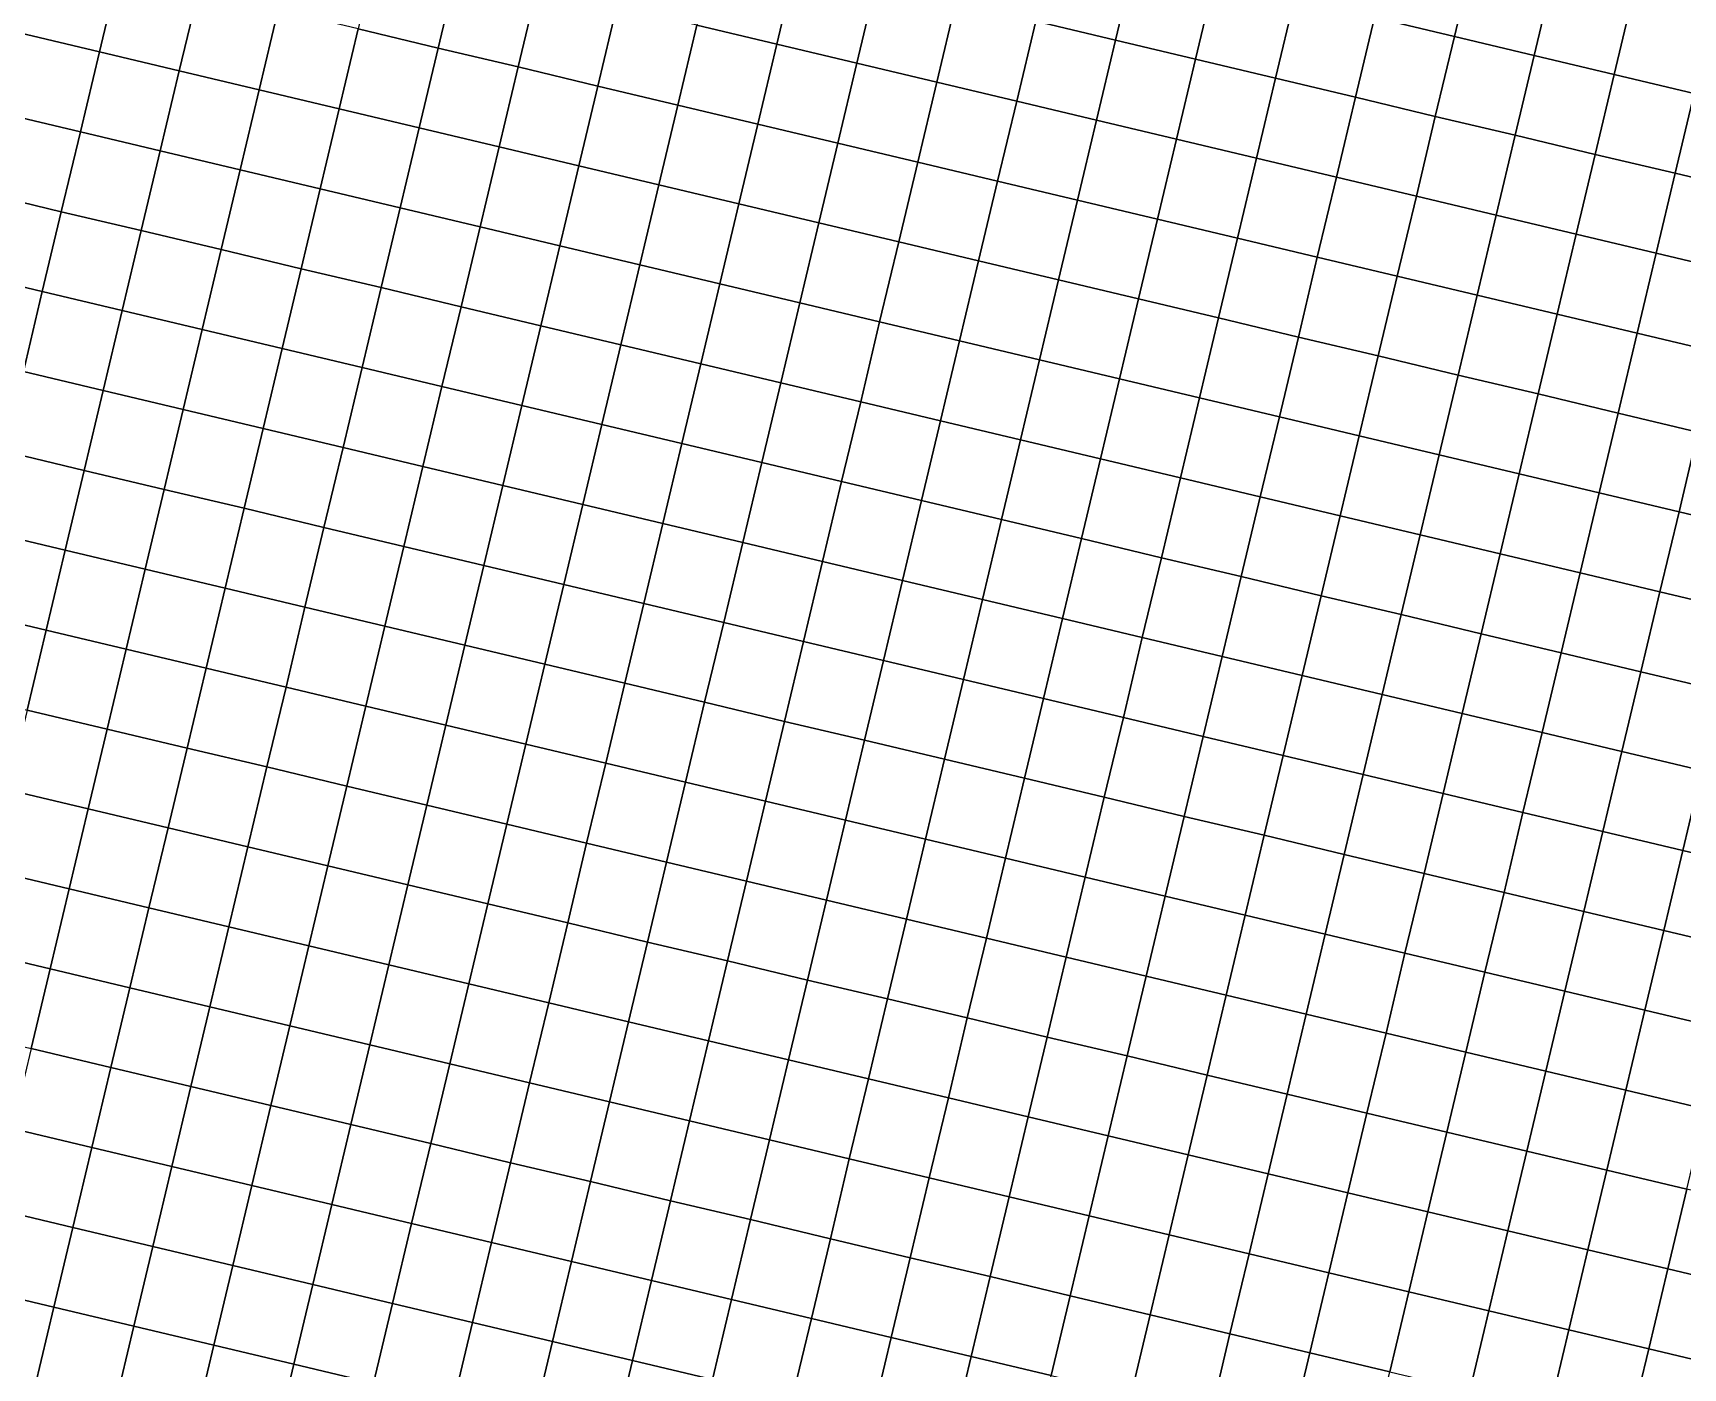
# Model space of a CAD drawing. Header units: metres. Extents: x 0.3 to 9.7, y -5.33 to 3.34.
# Drawn here: x 2.96 to 4.969, y -3.057 to -1.431 of the extents above; entities that cross this region are included whole.
import ezdxf

# ---------------------------------------------------------------- set-up
doc = ezdxf.new("R2010")
doc.units = ezdxf.units.M

msp = doc.modelspace()

# ---------------------------------------------------------------- linework, layer by layer
at = {"layer": 'C2'}
for points in [[(3.7917, -1.3242, -3.0378), (3.7685, -1.4214, -3.051), (3.8658, -1.4446, -3.041), (3.8889, -1.3473, -3.0264)], [(4.2039, -1.3195, -2.979), (4.1808, -1.4167, -2.9811), (4.2781, -1.4399, -2.9753), (4.3012, -1.3426, -2.973)], [(4.6162, -1.3148, -2.9588), (4.5931, -1.412, -2.9474), (4.6904, -1.4352, -2.9451), (4.7135, -1.3379, -2.9572)], [(2.9671, -1.3336, -3.1247), (2.944, -1.4308, -3.1236), (3.0412, -1.454, -3.1176), (3.0644, -1.3567, -3.1176)], [(3.3794, -1.3289, -3.0902), (3.3562, -1.4261, -3.094), (3.4535, -1.4493, -3.084), (3.4767, -1.352, -3.0798)], [(4.3012, -1.3426, -2.973), (4.2781, -1.4399, -2.9753), (4.3754, -1.463, -2.9653), (4.3985, -1.3657, -2.9645)], [(4.7135, -1.3379, -2.9572), (4.6904, -1.4352, -2.9451), (4.7877, -1.4583, -2.9538), (4.8108, -1.361, -2.966)], [(3.0644, -1.3567, -3.1176), (3.0412, -1.454, -3.1176), (3.1385, -1.4771, -3.1135), (3.1617, -1.3798, -3.113)], [(3.4767, -1.352, -3.0798), (3.4535, -1.4493, -3.084), (3.5508, -1.4724, -3.0662), (3.5739, -1.3751, -3.0629)], [(3.8889, -1.3473, -3.0264), (3.8658, -1.4446, -3.041), (3.9631, -1.4677, -3.0296), (3.9862, -1.3704, -3.0135)], [(4.8108, -1.361, -2.966), (4.7877, -1.4583, -2.9538), (4.8849, -1.4815, -2.9621), (4.9081, -1.3842, -2.9742)], [(3.1617, -1.3798, -3.113), (3.1385, -1.4771, -3.1135), (3.2358, -1.5003, -3.1024), (3.2589, -1.403, -3.1029)], [(3.5739, -1.3751, -3.0629), (3.5508, -1.4724, -3.0662), (3.6481, -1.4956, -3.0586), (3.6712, -1.3983, -3.0551)], [(3.9862, -1.3704, -3.0135), (3.9631, -1.4677, -3.0296), (4.0604, -1.4909, -3.0061), (4.0835, -1.3936, -2.9934)], [(4.3985, -1.3657, -2.9645), (4.3754, -1.463, -2.9653), (4.4727, -1.4862, -2.9554), (4.4958, -1.3889, -2.9564)], [(4.9081, -1.3842, -2.9742), (4.8849, -1.4815, -2.9621), (4.9822, -1.5046, -2.9728), (5.0054, -1.4073, -2.984)], [(3.2589, -1.403, -3.1029), (3.2358, -1.5003, -3.1024), (3.3331, -1.5234, -3.093), (3.3562, -1.4261, -3.094)], [(3.6712, -1.3983, -3.0551), (3.6481, -1.4956, -3.0586), (3.7454, -1.5187, -3.0554), (3.7685, -1.4214, -3.051)], [(4.0835, -1.3936, -2.9934), (4.0604, -1.4909, -3.0061), (4.1577, -1.514, -2.9948), (4.1808, -1.4167, -2.9811)], [(4.4958, -1.3889, -2.9564), (4.4727, -1.4862, -2.9554), (4.5699, -1.5093, -2.9442), (4.5931, -1.412, -2.9474)], [(3.7685, -1.4214, -3.051), (3.7454, -1.5187, -3.0554), (3.8427, -1.5419, -3.0455), (3.8658, -1.4446, -3.041)], [(4.1808, -1.4167, -2.9811), (4.1577, -1.514, -2.9948), (4.2549, -1.5372, -2.9909), (4.2781, -1.4399, -2.9753)], [(4.5931, -1.412, -2.9474), (4.5699, -1.5093, -2.9442), (4.6672, -1.5325, -2.9397), (4.6904, -1.4352, -2.9451)], [(2.944, -1.4308, -3.1236), (2.9208, -1.5281, -3.1172), (3.0181, -1.5513, -3.1124), (3.0412, -1.454, -3.1176)], [(3.3562, -1.4261, -3.094), (3.3331, -1.5234, -3.093), (3.4304, -1.5466, -3.0823), (3.4535, -1.4493, -3.084)], [(3.8658, -1.4446, -3.041), (3.8427, -1.5419, -3.0455), (3.9399, -1.565, -3.0336), (3.9631, -1.4677, -3.0296)], [(4.2781, -1.4399, -2.9753), (4.2549, -1.5372, -2.9909), (4.3522, -1.5603, -2.9786), (4.3754, -1.463, -2.9653)], [(4.6904, -1.4352, -2.9451), (4.6672, -1.5325, -2.9397), (4.7645, -1.5556, -2.948), (4.7877, -1.4583, -2.9538)], [(3.0412, -1.454, -3.1176), (3.0181, -1.5513, -3.1124), (3.1154, -1.5744, -3.1088), (3.1385, -1.4771, -3.1135)], [(3.4535, -1.4493, -3.084), (3.4304, -1.5466, -3.0823), (3.5277, -1.5697, -3.0647), (3.5508, -1.4724, -3.0662)], [(4.3754, -1.463, -2.9653), (4.3522, -1.5603, -2.9786), (4.4495, -1.5835, -2.9653), (4.4727, -1.4862, -2.9554)], [(4.7877, -1.4583, -2.9538), (4.7645, -1.5556, -2.948), (4.8618, -1.5788, -2.9548), (4.8849, -1.4815, -2.9621)], [(3.1385, -1.4771, -3.1135), (3.1154, -1.5744, -3.1088), (3.2127, -1.5976, -3.0982), (3.2358, -1.5003, -3.1024)], [(3.5508, -1.4724, -3.0662), (3.5277, -1.5697, -3.0647), (3.6249, -1.5929, -3.0566), (3.6481, -1.4956, -3.0586)], [(3.9631, -1.4677, -3.0296), (3.9399, -1.565, -3.0336), (4.0372, -1.5882, -3.0083), (4.0604, -1.4909, -3.0061)], [(4.8849, -1.4815, -2.9621), (4.8618, -1.5788, -2.9548), (4.9591, -1.6019, -2.9643), (4.9822, -1.5046, -2.9728)], [(3.2358, -1.5003, -3.1024), (3.2127, -1.5976, -3.0982), (3.3099, -1.6207, -3.089), (3.3331, -1.5234, -3.093)], [(3.6481, -1.4956, -3.0586), (3.6249, -1.5929, -3.0566), (3.7222, -1.616, -3.0523), (3.7454, -1.5187, -3.0554)], [(4.0604, -1.4909, -3.0061), (4.0372, -1.5882, -3.0083), (4.1345, -1.6113, -2.9964), (4.1577, -1.514, -2.9948)], [(4.4727, -1.4862, -2.9554), (4.4495, -1.5835, -2.9653), (4.5468, -1.6066, -2.9501), (4.5699, -1.5093, -2.9442)], [(4.9822, -1.5046, -2.9728), (4.9591, -1.6019, -2.9643), (5.0564, -1.625, -2.9781), (5.0795, -1.5278, -2.9869)], [(3.3331, -1.5234, -3.093), (3.3099, -1.6207, -3.089), (3.4072, -1.6439, -3.0787), (3.4304, -1.5466, -3.0823)], [(3.7454, -1.5187, -3.0554), (3.7222, -1.616, -3.0523), (3.8195, -1.6392, -3.0413), (3.8427, -1.5419, -3.0455)], [(4.1577, -1.514, -2.9948), (4.1345, -1.6113, -2.9964), (4.2318, -1.6345, -2.9927), (4.2549, -1.5372, -2.9909)], [(4.5699, -1.5093, -2.9442), (4.5468, -1.6066, -2.9501), (4.6441, -1.6297, -2.9412), (4.6672, -1.5325, -2.9397)], [(2.9208, -1.5281, -3.1172), (2.8977, -1.6254, -3.1065), (2.9949, -1.6486, -3.103), (3.0181, -1.5513, -3.1124)], [(3.8427, -1.5419, -3.0455), (3.8195, -1.6392, -3.0413), (3.9168, -1.6623, -3.0281), (3.9399, -1.565, -3.0336)], [(4.2549, -1.5372, -2.9909), (4.2318, -1.6345, -2.9927), (4.3291, -1.6576, -2.9791), (4.3522, -1.5603, -2.9786)], [(4.6672, -1.5325, -2.9397), (4.6441, -1.6297, -2.9412), (4.7414, -1.6529, -2.9492), (4.7645, -1.5556, -2.948)], [(3.0181, -1.5513, -3.1124), (2.9949, -1.6486, -3.103), (3.0922, -1.6717, -3.1004), (3.1154, -1.5744, -3.1088)], [(3.4304, -1.5466, -3.0823), (3.4072, -1.6439, -3.0787), (3.5045, -1.667, -3.062), (3.5277, -1.5697, -3.0647)], [(3.9399, -1.565, -3.0336), (3.9168, -1.6623, -3.0281), (4.0141, -1.6854, -3.0017), (4.0372, -1.5882, -3.0083)], [(4.3522, -1.5603, -2.9786), (4.3291, -1.6576, -2.9791), (4.4264, -1.6807, -2.964), (4.4495, -1.5835, -2.9653)], [(4.7645, -1.5556, -2.948), (4.7414, -1.6529, -2.9492), (4.8386, -1.676, -2.9507), (4.8618, -1.5788, -2.9548)], [(3.1154, -1.5744, -3.1088), (3.0922, -1.6717, -3.1004), (3.1895, -1.6948, -3.0904), (3.2127, -1.5976, -3.0982)], [(3.5277, -1.5697, -3.0647), (3.5045, -1.667, -3.062), (3.6018, -1.6901, -3.0538), (3.6249, -1.5929, -3.0566)], [(4.4495, -1.5835, -2.9653), (4.4264, -1.6807, -2.964), (4.5236, -1.7039, -2.9473), (4.5468, -1.6066, -2.9501)], [(4.8618, -1.5788, -2.9548), (4.8386, -1.676, -2.9507), (4.9359, -1.6992, -2.9559), (4.9591, -1.6019, -2.9643)], [(3.2127, -1.5976, -3.0982), (3.1895, -1.6948, -3.0904), (3.2868, -1.718, -3.0825), (3.3099, -1.6207, -3.089)], [(3.6249, -1.5929, -3.0566), (3.6018, -1.6901, -3.0538), (3.6991, -1.7133, -3.0486), (3.7222, -1.616, -3.0523)], [(4.0372, -1.5882, -3.0083), (4.0141, -1.6854, -3.0017), (4.1114, -1.7086, -2.9886), (4.1345, -1.6113, -2.9964)], [(4.9591, -1.6019, -2.9643), (4.9359, -1.6992, -2.9559), (5.0332, -1.7223, -2.9661), (5.0564, -1.625, -2.9781)], [(2.8977, -1.6254, -3.1065), (2.8745, -1.7227, -3.0901), (2.9718, -1.7458, -3.0882), (2.9949, -1.6486, -3.103)], [(3.3099, -1.6207, -3.089), (3.2868, -1.718, -3.0825), (3.3841, -1.7411, -3.0738), (3.4072, -1.6439, -3.0787)], [(3.7222, -1.616, -3.0523), (3.6991, -1.7133, -3.0486), (3.7964, -1.7364, -3.0375), (3.8195, -1.6392, -3.0413)], [(4.1345, -1.6113, -2.9964), (4.1114, -1.7086, -2.9886), (4.2086, -1.7317, -2.983), (4.2318, -1.6345, -2.9927)], [(4.5468, -1.6066, -2.9501), (4.5236, -1.7039, -2.9473), (4.6209, -1.727, -2.9361), (4.6441, -1.6297, -2.9412)], [(3.4072, -1.6439, -3.0787), (3.3841, -1.7411, -3.0738), (3.4814, -1.7643, -3.0595), (3.5045, -1.667, -3.062)], [(3.8195, -1.6392, -3.0413), (3.7964, -1.7364, -3.0375), (3.8937, -1.7596, -3.0241), (3.9168, -1.6623, -3.0281)], [(4.2318, -1.6345, -2.9927), (4.2086, -1.7317, -2.983), (4.3059, -1.7549, -2.968), (4.3291, -1.6576, -2.9791)], [(4.6441, -1.6297, -2.9412), (4.6209, -1.727, -2.9361), (4.7182, -1.7502, -2.9434), (4.7414, -1.6529, -2.9492)], [(2.9949, -1.6486, -3.103), (2.9718, -1.7458, -3.0882), (3.0691, -1.769, -3.0864), (3.0922, -1.6717, -3.1004)], [(3.9168, -1.6623, -3.0281), (3.8937, -1.7596, -3.0241), (3.9909, -1.7827, -2.9984), (4.0141, -1.6854, -3.0017)], [(4.3291, -1.6576, -2.9791), (4.3059, -1.7549, -2.968), (4.4032, -1.778, -2.9518), (4.4264, -1.6807, -2.964)], [(4.7414, -1.6529, -2.9492), (4.7182, -1.7502, -2.9434), (4.8155, -1.7733, -2.9431), (4.8386, -1.676, -2.9507)], [(3.0922, -1.6717, -3.1004), (3.0691, -1.769, -3.0864), (3.1664, -1.7921, -3.0763), (3.1895, -1.6948, -3.0904)], [(3.5045, -1.667, -3.062), (3.4814, -1.7643, -3.0595), (3.5787, -1.7874, -3.0529), (3.6018, -1.6901, -3.0538)], [(4.0141, -1.6854, -3.0017), (3.9909, -1.7827, -2.9984), (4.0882, -1.8059, -2.9851), (4.1114, -1.7086, -2.9886)], [(4.4264, -1.6807, -2.964), (4.4032, -1.778, -2.9518), (4.5005, -1.8012, -2.9335), (4.5236, -1.7039, -2.9473)], [(4.8386, -1.676, -2.9507), (4.8155, -1.7733, -2.9431), (4.9128, -1.7965, -2.9472), (4.9359, -1.6992, -2.9559)], [(3.1895, -1.6948, -3.0904), (3.1664, -1.7921, -3.0763), (3.2637, -1.8153, -3.0711), (3.2868, -1.718, -3.0825)], [(3.6018, -1.6901, -3.0538), (3.5787, -1.7874, -3.0529), (3.6759, -1.8106, -3.0485), (3.6991, -1.7133, -3.0486)], [(4.5236, -1.7039, -2.9473), (4.5005, -1.8012, -2.9335), (4.5978, -1.8243, -2.9214), (4.6209, -1.727, -2.9361)], [(4.9359, -1.6992, -2.9559), (4.9128, -1.7965, -2.9472), (5.0101, -1.8196, -2.9571), (5.0332, -1.7223, -2.9661)], [(2.8745, -1.7227, -3.0901), (2.8514, -1.82, -3.0789), (2.9487, -1.8431, -3.0777), (2.9718, -1.7458, -3.0882)], [(3.2868, -1.718, -3.0825), (3.2637, -1.8153, -3.0711), (3.3609, -1.8384, -3.0655), (3.3841, -1.7411, -3.0738)], [(3.6991, -1.7133, -3.0486), (3.6759, -1.8106, -3.0485), (3.7732, -1.8337, -3.0387), (3.7964, -1.7364, -3.0375)], [(4.1114, -1.7086, -2.9886), (4.0882, -1.8059, -2.9851), (4.1855, -1.829, -2.978), (4.2086, -1.7317, -2.983)], [(4.6209, -1.727, -2.9361), (4.5978, -1.8243, -2.9214), (4.6951, -1.8475, -2.9279), (4.7182, -1.7502, -2.9434)], [(2.9718, -1.7458, -3.0882), (2.9487, -1.8431, -3.0777), (3.0459, -1.8663, -3.0751), (3.0691, -1.769, -3.0864)], [(3.3841, -1.7411, -3.0738), (3.3609, -1.8384, -3.0655), (3.4582, -1.8616, -3.0557), (3.4814, -1.7643, -3.0595)], [(3.7964, -1.7364, -3.0375), (3.7732, -1.8337, -3.0387), (3.8705, -1.8569, -3.0267), (3.8937, -1.7596, -3.0241)], [(4.2086, -1.7317, -2.983), (4.1855, -1.829, -2.978), (4.2828, -1.8522, -2.9624), (4.3059, -1.7549, -2.968)], [(3.4814, -1.7643, -3.0595), (3.4582, -1.8616, -3.0557), (3.5555, -1.8847, -3.0519), (3.5787, -1.7874, -3.0529)], [(3.8937, -1.7596, -3.0241), (3.8705, -1.8569, -3.0267), (3.9678, -1.88, -3.0018), (3.9909, -1.7827, -2.9984)], [(4.3059, -1.7549, -2.968), (4.2828, -1.8522, -2.9624), (4.3801, -1.8753, -2.9458), (4.4032, -1.778, -2.9518)], [(4.7182, -1.7502, -2.9434), (4.6951, -1.8475, -2.9279), (4.7924, -1.8706, -2.928), (4.8155, -1.7733, -2.9431)], [(3.0691, -1.769, -3.0864), (3.0459, -1.8663, -3.0751), (3.1432, -1.8894, -3.0644), (3.1664, -1.7921, -3.0763)], [(3.9909, -1.7827, -2.9984), (3.9678, -1.88, -3.0018), (4.0651, -1.9032, -2.9898), (4.0882, -1.8059, -2.9851)], [(4.4032, -1.778, -2.9518), (4.3801, -1.8753, -2.9458), (4.4774, -1.8985, -2.927), (4.5005, -1.8012, -2.9335)], [(4.8155, -1.7733, -2.9431), (4.7924, -1.8706, -2.928), (4.8896, -1.8938, -2.9336), (4.9128, -1.7965, -2.9472)], [(3.1664, -1.7921, -3.0763), (3.1432, -1.8894, -3.0644), (3.2405, -1.9126, -3.0599), (3.2637, -1.8153, -3.0711)], [(3.5787, -1.7874, -3.0529), (3.5555, -1.8847, -3.0519), (3.6528, -1.9079, -3.0485), (3.6759, -1.8106, -3.0485)], [(4.0882, -1.8059, -2.9851), (4.0651, -1.9032, -2.9898), (4.1624, -1.9263, -2.9832), (4.1855, -1.829, -2.978)], [(4.5005, -1.8012, -2.9335), (4.4774, -1.8985, -2.927), (4.5746, -1.9216, -2.9145), (4.5978, -1.8243, -2.9214)], [(4.9128, -1.7965, -2.9472), (4.8896, -1.8938, -2.9336), (4.9869, -1.9169, -2.9462), (5.0101, -1.8196, -2.9571)], [(3.2637, -1.8153, -3.0711), (3.2405, -1.9126, -3.0599), (3.3378, -1.9357, -3.0562), (3.3609, -1.8384, -3.0655)], [(3.6759, -1.8106, -3.0485), (3.6528, -1.9079, -3.0485), (3.7501, -1.931, -3.0419), (3.7732, -1.8337, -3.0387)], [(4.5978, -1.8243, -2.9214), (4.5746, -1.9216, -2.9145), (4.6719, -1.9447, -2.92), (4.6951, -1.8475, -2.9279)], [(2.9487, -1.8431, -3.0777), (2.9255, -1.9404, -3.0716), (3.0228, -1.9636, -3.0661), (3.0459, -1.8663, -3.0751)], [(3.3609, -1.8384, -3.0655), (3.3378, -1.9357, -3.0562), (3.4351, -1.9589, -3.0505), (3.4582, -1.8616, -3.0557)], [(3.7732, -1.8337, -3.0387), (3.7501, -1.931, -3.0419), (3.8474, -1.9542, -3.033), (3.8705, -1.8569, -3.0267)], [(4.1855, -1.829, -2.978), (4.1624, -1.9263, -2.9832), (4.2596, -1.9495, -2.9681), (4.2828, -1.8522, -2.9624)], [(4.6951, -1.8475, -2.9279), (4.6719, -1.9447, -2.92), (4.7692, -1.9679, -2.9199), (4.7924, -1.8706, -2.928)], [(3.0459, -1.8663, -3.0751), (3.0228, -1.9636, -3.0661), (3.1201, -1.9867, -3.0541), (3.1432, -1.8894, -3.0644)], [(3.4582, -1.8616, -3.0557), (3.4351, -1.9589, -3.0505), (3.5324, -1.982, -3.0484), (3.5555, -1.8847, -3.0519)], [(3.8705, -1.8569, -3.0267), (3.8474, -1.9542, -3.033), (3.9446, -1.9773, -3.009), (3.9678, -1.88, -3.0018)], [(4.2828, -1.8522, -2.9624), (4.2596, -1.9495, -2.9681), (4.3569, -1.9726, -2.951), (4.3801, -1.8753, -2.9458)], [(3.5555, -1.8847, -3.0519), (3.5324, -1.982, -3.0484), (3.6296, -2.0051, -3.0445), (3.6528, -1.9079, -3.0485)], [(3.9678, -1.88, -3.0018), (3.9446, -1.9773, -3.009), (4.0419, -2.0004, -2.9995), (4.0651, -1.9032, -2.9898)], [(4.3801, -1.8753, -2.9458), (4.3569, -1.9726, -2.951), (4.4542, -1.9957, -2.9289), (4.4774, -1.8985, -2.927)], [(4.7924, -1.8706, -2.928), (4.7692, -1.9679, -2.9199), (4.8665, -1.991, -2.9262), (4.8896, -1.8938, -2.9336)], [(3.1432, -1.8894, -3.0644), (3.1201, -1.9867, -3.0541), (3.2174, -2.0098, -3.0482), (3.2405, -1.9126, -3.0599)], [(4.0651, -1.9032, -2.9898), (4.0419, -2.0004, -2.9995), (4.1392, -2.0236, -2.9936), (4.1624, -1.9263, -2.9832)], [(4.4774, -1.8985, -2.927), (4.4542, -1.9957, -2.9289), (4.5515, -2.0189, -2.9151), (4.5746, -1.9216, -2.9145)], [(4.8896, -1.8938, -2.9336), (4.8665, -1.991, -2.9262), (4.9638, -2.0142, -2.9401), (4.9869, -1.9169, -2.9462)], [(3.2405, -1.9126, -3.0599), (3.2174, -2.0098, -3.0482), (3.3146, -2.033, -3.0439), (3.3378, -1.9357, -3.0562)], [(3.6528, -1.9079, -3.0485), (3.6296, -2.0051, -3.0445), (3.7269, -2.0283, -3.0381), (3.7501, -1.931, -3.0419)], [(4.1624, -1.9263, -2.9832), (4.1392, -2.0236, -2.9936), (4.2365, -2.0467, -2.9805), (4.2596, -1.9495, -2.9681)], [(4.5746, -1.9216, -2.9145), (4.5515, -2.0189, -2.9151), (4.6488, -2.042, -2.9201), (4.6719, -1.9447, -2.92)], [(4.9869, -1.9169, -2.9462), (4.9638, -2.0142, -2.9401), (5.0611, -2.0373, -2.9506), (5.0842, -1.94, -2.9566)], [(2.9255, -1.9404, -3.0716), (2.9024, -2.0377, -3.0654), (2.9996, -2.0608, -3.0593), (3.0228, -1.9636, -3.0661)], [(3.3378, -1.9357, -3.0562), (3.3146, -2.033, -3.0439), (3.4119, -2.0561, -3.0417), (3.4351, -1.9589, -3.0505)], [(3.7501, -1.931, -3.0419), (3.7269, -2.0283, -3.0381), (3.8242, -2.0514, -3.0295), (3.8474, -1.9542, -3.033)], [(4.6719, -1.9447, -2.92), (4.6488, -2.042, -2.9201), (4.7461, -2.0652, -2.9187), (4.7692, -1.9679, -2.9199)], [(3.0228, -1.9636, -3.0661), (2.9996, -2.0608, -3.0593), (3.0969, -2.084, -3.0462), (3.1201, -1.9867, -3.0541)], [(3.4351, -1.9589, -3.0505), (3.4119, -2.0561, -3.0417), (3.5092, -2.0793, -3.0398), (3.5324, -1.982, -3.0484)], [(3.8474, -1.9542, -3.033), (3.8242, -2.0514, -3.0295), (3.9215, -2.0746, -3.0069), (3.9446, -1.9773, -3.009)], [(4.2596, -1.9495, -2.9681), (4.2365, -2.0467, -2.9805), (4.3338, -2.0699, -2.965), (4.3569, -1.9726, -2.951)], [(4.7692, -1.9679, -2.9199), (4.7461, -2.0652, -2.9187), (4.8434, -2.0883, -2.9236), (4.8665, -1.991, -2.9262)], [(3.1201, -1.9867, -3.0541), (3.0969, -2.084, -3.0462), (3.1942, -2.1071, -3.0406), (3.2174, -2.0098, -3.0482)], [(3.5324, -1.982, -3.0484), (3.5092, -2.0793, -3.0398), (3.6065, -2.1024, -3.0331), (3.6296, -2.0051, -3.0445)], [(3.9446, -1.9773, -3.009), (3.9215, -2.0746, -3.0069), (4.0188, -2.0977, -2.9971), (4.0419, -2.0004, -2.9995)], [(4.3569, -1.9726, -2.951), (4.3338, -2.0699, -2.965), (4.4311, -2.093, -2.9382), (4.4542, -1.9957, -2.9289)], [(3.6296, -2.0051, -3.0445), (3.6065, -2.1024, -3.0331), (3.7038, -2.1256, -3.0247), (3.7269, -2.0283, -3.0381)], [(4.0419, -2.0004, -2.9995), (4.0188, -2.0977, -2.9971), (4.1161, -2.1209, -2.9884), (4.1392, -2.0236, -2.9936)], [(4.4542, -1.9957, -2.9289), (4.4311, -2.093, -2.9382), (4.5284, -2.1162, -2.9241), (4.5515, -2.0189, -2.9151)], [(4.8665, -1.991, -2.9262), (4.8434, -2.0883, -2.9236), (4.9406, -2.1115, -2.9363), (4.9638, -2.0142, -2.9401)], [(3.2174, -2.0098, -3.0482), (3.1942, -2.1071, -3.0406), (3.2915, -2.1303, -3.0375), (3.3146, -2.033, -3.0439)], [(4.1392, -2.0236, -2.9936), (4.1161, -2.1209, -2.9884), (4.2134, -2.144, -2.974), (4.2365, -2.0467, -2.9805)], [(4.5515, -2.0189, -2.9151), (4.5284, -2.1162, -2.9241), (4.6256, -2.1393, -2.9297), (4.6488, -2.042, -2.9201)], [(4.9638, -2.0142, -2.9401), (4.9406, -2.1115, -2.9363), (5.0379, -2.1346, -2.9451), (5.0611, -2.0373, -2.9506)], [(2.9024, -2.0377, -3.0654), (2.8792, -2.135, -3.0541), (2.9765, -2.1581, -3.0493), (2.9996, -2.0608, -3.0593)], [(3.3146, -2.033, -3.0439), (3.2915, -2.1303, -3.0375), (3.3888, -2.1534, -3.0383), (3.4119, -2.0561, -3.0417)], [(3.7269, -2.0283, -3.0381), (3.7038, -2.1256, -3.0247), (3.8011, -2.1487, -3.0131), (3.8242, -2.0514, -3.0295)], [(4.2365, -2.0467, -2.9805), (4.2134, -2.144, -2.974), (4.3106, -2.1672, -2.9573), (4.3338, -2.0699, -2.965)], [(4.6488, -2.042, -2.9201), (4.6256, -2.1393, -2.9297), (4.7229, -2.1625, -2.9259), (4.7461, -2.0652, -2.9187)], [(2.9996, -2.0608, -3.0593), (2.9765, -2.1581, -3.0493), (3.0738, -2.1813, -3.0356), (3.0969, -2.084, -3.0462)], [(3.4119, -2.0561, -3.0417), (3.3888, -2.1534, -3.0383), (3.4861, -2.1766, -3.037), (3.5092, -2.0793, -3.0398)], [(3.8242, -2.0514, -3.0295), (3.8011, -2.1487, -3.0131), (3.8984, -2.1719, -2.9912), (3.9215, -2.0746, -3.0069)], [(4.7461, -2.0652, -2.9187), (4.7229, -2.1625, -2.9259), (4.8202, -2.1856, -2.9268), (4.8434, -2.0883, -2.9236)], [(3.0969, -2.084, -3.0462), (3.0738, -2.1813, -3.0356), (3.1711, -2.2044, -3.0318), (3.1942, -2.1071, -3.0406)], [(3.5092, -2.0793, -3.0398), (3.4861, -2.1766, -3.037), (3.5834, -2.1997, -3.0286), (3.6065, -2.1024, -3.0331)], [(3.9215, -2.0746, -3.0069), (3.8984, -2.1719, -2.9912), (3.9956, -2.195, -2.9773), (4.0188, -2.0977, -2.9971)], [(4.3338, -2.0699, -2.965), (4.3106, -2.1672, -2.9573), (4.4079, -2.1903, -2.9279), (4.4311, -2.093, -2.9382)], [(4.8434, -2.0883, -2.9236), (4.8202, -2.1856, -2.9268), (4.9175, -2.2088, -2.9367), (4.9406, -2.1115, -2.9363)], [(3.1942, -2.1071, -3.0406), (3.1711, -2.2044, -3.0318), (3.2684, -2.2276, -3.0314), (3.2915, -2.1303, -3.0375)], [(3.6065, -2.1024, -3.0331), (3.5834, -2.1997, -3.0286), (3.6806, -2.2229, -3.0188), (3.7038, -2.1256, -3.0247)], [(4.0188, -2.0977, -2.9971), (3.9956, -2.195, -2.9773), (4.0929, -2.2182, -2.9617), (4.1161, -2.1209, -2.9884)], [(4.4311, -2.093, -2.9382), (4.4079, -2.1903, -2.9279), (4.5052, -2.2135, -2.9136), (4.5284, -2.1162, -2.9241)], [(3.7038, -2.1256, -3.0247), (3.6806, -2.2229, -3.0188), (3.7779, -2.246, -3.0051), (3.8011, -2.1487, -3.0131)], [(4.1161, -2.1209, -2.9884), (4.0929, -2.2182, -2.9617), (4.1902, -2.2413, -2.9448), (4.2134, -2.144, -2.974)], [(4.5284, -2.1162, -2.9241), (4.5052, -2.2135, -2.9136), (4.6025, -2.2366, -2.9184), (4.6256, -2.1393, -2.9297)], [(4.9406, -2.1115, -2.9363), (4.9175, -2.2088, -2.9367), (5.0148, -2.2319, -2.9395), (5.0379, -2.1346, -2.9451)], [(2.8792, -2.135, -3.0541), (2.8561, -2.2323, -3.0377), (2.9534, -2.2554, -3.0362), (2.9765, -2.1581, -3.0493)], [(3.2915, -2.1303, -3.0375), (3.2684, -2.2276, -3.0314), (3.3656, -2.2507, -3.0362), (3.3888, -2.1534, -3.0383)], [(3.8011, -2.1487, -3.0131), (3.7779, -2.246, -3.0051), (3.8752, -2.2692, -2.9817), (3.8984, -2.1719, -2.9912)], [(4.2134, -2.144, -2.974), (4.1902, -2.2413, -2.9448), (4.2875, -2.2644, -2.9272), (4.3106, -2.1672, -2.9573)], [(4.6256, -2.1393, -2.9297), (4.6025, -2.2366, -2.9184), (4.6998, -2.2597, -2.9152), (4.7229, -2.1625, -2.9259)], [(2.9765, -2.1581, -3.0493), (2.9534, -2.2554, -3.0362), (3.0506, -2.2786, -3.0223), (3.0738, -2.1813, -3.0356)], [(3.3888, -2.1534, -3.0383), (3.3656, -2.2507, -3.0362), (3.4629, -2.2739, -3.0373), (3.4861, -2.1766, -3.037)], [(4.3106, -2.1672, -2.9573), (4.2875, -2.2644, -2.9272), (4.3848, -2.2876, -2.897), (4.4079, -2.1903, -2.9279)], [(4.7229, -2.1625, -2.9259), (4.6998, -2.2597, -2.9152), (4.7971, -2.2829, -2.9172), (4.8202, -2.1856, -2.9268)], [(3.0738, -2.1813, -3.0356), (3.0506, -2.2786, -3.0223), (3.1479, -2.3017, -3.0224), (3.1711, -2.2044, -3.0318)], [(3.4861, -2.1766, -3.037), (3.4629, -2.2739, -3.0373), (3.5602, -2.297, -3.0294), (3.5834, -2.1997, -3.0286)], [(3.8984, -2.1719, -2.9912), (3.8752, -2.2692, -2.9817), (3.9725, -2.2923, -2.9644), (3.9956, -2.195, -2.9773)], [(4.8202, -2.1856, -2.9268), (4.7971, -2.2829, -2.9172), (4.8943, -2.306, -2.9283), (4.9175, -2.2088, -2.9367)], [(3.1711, -2.2044, -3.0318), (3.1479, -2.3017, -3.0224), (3.2452, -2.3248, -3.0262), (3.2684, -2.2276, -3.0314)], [(3.5834, -2.1997, -3.0286), (3.5602, -2.297, -3.0294), (3.6575, -2.3201, -3.0195), (3.6806, -2.2229, -3.0188)], [(3.9956, -2.195, -2.9773), (3.9725, -2.2923, -2.9644), (4.0698, -2.3154, -2.9433), (4.0929, -2.2182, -2.9617)], [(4.4079, -2.1903, -2.9279), (4.3848, -2.2876, -2.897), (4.4821, -2.3107, -2.8845), (4.5052, -2.2135, -2.9136)], [(4.9175, -2.2088, -2.9367), (4.8943, -2.306, -2.9283), (4.9916, -2.3292, -2.9318), (5.0148, -2.2319, -2.9395)], [(3.2684, -2.2276, -3.0314), (3.2452, -2.3248, -3.0262), (3.3425, -2.348, -3.0354), (3.3656, -2.2507, -3.0362)], [(3.6806, -2.2229, -3.0188), (3.6575, -2.3201, -3.0195), (3.7548, -2.3433, -3.0044), (3.7779, -2.246, -3.0051)], [(4.0929, -2.2182, -2.9617), (4.0698, -2.3154, -2.9433), (4.1671, -2.3386, -2.923), (4.1902, -2.2413, -2.9448)], [(4.5052, -2.2135, -2.9136), (4.4821, -2.3107, -2.8845), (4.5793, -2.3339, -2.8883), (4.6025, -2.2366, -2.9184)], [(3.7779, -2.246, -3.0051), (3.7548, -2.3433, -3.0044), (3.8521, -2.3664, -2.9775), (3.8752, -2.2692, -2.9817)], [(4.1902, -2.2413, -2.9448), (4.1671, -2.3386, -2.923), (4.2643, -2.3617, -2.9032), (4.2875, -2.2644, -2.9272)], [(4.6025, -2.2366, -2.9184), (4.5793, -2.3339, -2.8883), (4.6766, -2.357, -2.8903), (4.6998, -2.2597, -2.9152)], [(2.9534, -2.2554, -3.0362), (2.9302, -2.3527, -3.0311), (3.0275, -2.3758, -3.0173), (3.0506, -2.2786, -3.0223)], [(3.3656, -2.2507, -3.0362), (3.3425, -2.348, -3.0354), (3.4398, -2.3711, -3.0402), (3.4629, -2.2739, -3.0373)], [(3.8752, -2.2692, -2.9817), (3.8521, -2.3664, -2.9775), (3.9493, -2.3896, -2.9583), (3.9725, -2.2923, -2.9644)], [(4.2875, -2.2644, -2.9272), (4.2643, -2.3617, -2.9032), (4.3616, -2.3849, -2.8707), (4.3848, -2.2876, -2.897)], [(4.6998, -2.2597, -2.9152), (4.6766, -2.357, -2.8903), (4.7739, -2.3802, -2.8981), (4.7971, -2.2829, -2.9172)], [(3.0506, -2.2786, -3.0223), (3.0275, -2.3758, -3.0173), (3.1248, -2.399, -3.0186), (3.1479, -2.3017, -3.0224)], [(3.4629, -2.2739, -3.0373), (3.4398, -2.3711, -3.0402), (3.5371, -2.3943, -3.0336), (3.5602, -2.297, -3.0294)], [(4.3848, -2.2876, -2.897), (4.3616, -2.3849, -2.8707), (4.4589, -2.408, -2.8586), (4.4821, -2.3107, -2.8845)], [(4.7971, -2.2829, -2.9172), (4.7739, -2.3802, -2.8981), (4.8712, -2.4033, -2.9157), (4.8943, -2.306, -2.9283)], [(3.1479, -2.3017, -3.0224), (3.1248, -2.399, -3.0186), (3.2221, -2.4221, -3.0245), (3.2452, -2.3248, -3.0262)], [(3.5602, -2.297, -3.0294), (3.5371, -2.3943, -3.0336), (3.6343, -2.4174, -3.0242), (3.6575, -2.3201, -3.0195)], [(3.9725, -2.2923, -2.9644), (3.9493, -2.3896, -2.9583), (4.0466, -2.4127, -2.9345), (4.0698, -2.3154, -2.9433)], [(4.8943, -2.306, -2.9283), (4.8712, -2.4033, -2.9157), (4.9685, -2.4265, -2.9237), (4.9916, -2.3292, -2.9318)], [(3.2452, -2.3248, -3.0262), (3.2221, -2.4221, -3.0245), (3.3193, -2.4453, -3.0358), (3.3425, -2.348, -3.0354)], [(3.6575, -2.3201, -3.0195), (3.6343, -2.4174, -3.0242), (3.7316, -2.4406, -3.009), (3.7548, -2.3433, -3.0044)], [(4.0698, -2.3154, -2.9433), (4.0466, -2.4127, -2.9345), (4.1439, -2.4359, -2.9125), (4.1671, -2.3386, -2.923)], [(4.4821, -2.3107, -2.8845), (4.4589, -2.408, -2.8586), (4.5562, -2.4312, -2.8631), (4.5793, -2.3339, -2.8883)], [(4.9916, -2.3292, -2.9318), (4.9685, -2.4265, -2.9237), (5.0658, -2.4496, -2.9433), (5.0889, -2.3523, -2.9459)], [(3.3425, -2.348, -3.0354), (3.3193, -2.4453, -3.0358), (3.4166, -2.4684, -3.0423), (3.4398, -2.3711, -3.0402)], [(3.7548, -2.3433, -3.0044), (3.7316, -2.4406, -3.009), (3.8289, -2.4637, -2.9773), (3.8521, -2.3664, -2.9775)], [(4.1671, -2.3386, -2.923), (4.1439, -2.4359, -2.9125), (4.2412, -2.459, -2.8911), (4.2643, -2.3617, -2.9032)], [(4.5793, -2.3339, -2.8883), (4.5562, -2.4312, -2.8631), (4.6535, -2.4543, -2.8674), (4.6766, -2.357, -2.8903)], [(2.9302, -2.3527, -3.0311), (2.9071, -2.45, -3.0337), (3.0043, -2.4731, -3.0205), (3.0275, -2.3758, -3.0173)], [(3.8521, -2.3664, -2.9775), (3.8289, -2.4637, -2.9773), (3.9262, -2.4869, -2.9571), (3.9493, -2.3896, -2.9583)], [(4.2643, -2.3617, -2.9032), (4.2412, -2.459, -2.8911), (4.3385, -2.4822, -2.8556), (4.3616, -2.3849, -2.8707)], [(4.6766, -2.357, -2.8903), (4.6535, -2.4543, -2.8674), (4.7508, -2.4775, -2.8784), (4.7739, -2.3802, -2.8981)], [(3.0275, -2.3758, -3.0173), (3.0043, -2.4731, -3.0205), (3.1016, -2.4963, -3.0207), (3.1248, -2.399, -3.0186)], [(3.4398, -2.3711, -3.0402), (3.4166, -2.4684, -3.0423), (3.5139, -2.4916, -3.0355), (3.5371, -2.3943, -3.0336)], [(3.9493, -2.3896, -2.9583), (3.9262, -2.4869, -2.9571), (4.0235, -2.51, -2.932), (4.0466, -2.4127, -2.9345)], [(4.3616, -2.3849, -2.8707), (4.3385, -2.4822, -2.8556), (4.4358, -2.5053, -2.8444), (4.4589, -2.408, -2.8586)], [(4.7739, -2.3802, -2.8981), (4.7508, -2.4775, -2.8784), (4.8481, -2.5006, -2.8986), (4.8712, -2.4033, -2.9157)], [(3.1248, -2.399, -3.0186), (3.1016, -2.4963, -3.0207), (3.1989, -2.5194, -3.0256), (3.2221, -2.4221, -3.0245)], [(3.5371, -2.3943, -3.0336), (3.5139, -2.4916, -3.0355), (3.6112, -2.5147, -3.0245), (3.6343, -2.4174, -3.0242)], [(4.4589, -2.408, -2.8586), (4.4358, -2.5053, -2.8444), (4.5331, -2.5285, -2.8518), (4.5562, -2.4312, -2.8631)], [(4.8712, -2.4033, -2.9157), (4.8481, -2.5006, -2.8986), (4.9453, -2.5238, -2.9114), (4.9685, -2.4265, -2.9237)], [(3.2221, -2.4221, -3.0245), (3.1989, -2.5194, -3.0256), (3.2962, -2.5426, -3.0361), (3.3193, -2.4453, -3.0358)], [(3.6343, -2.4174, -3.0242), (3.6112, -2.5147, -3.0245), (3.7085, -2.5379, -3.006), (3.7316, -2.4406, -3.009)], [(4.0466, -2.4127, -2.9345), (4.0235, -2.51, -2.932), (4.1208, -2.5332, -2.9095), (4.1439, -2.4359, -2.9125)], [(4.9685, -2.4265, -2.9237), (4.9453, -2.5238, -2.9114), (5.0426, -2.5469, -2.9373), (5.0658, -2.4496, -2.9433)], [(3.3193, -2.4453, -3.0358), (3.2962, -2.5426, -3.0361), (3.3935, -2.5657, -3.0416), (3.4166, -2.4684, -3.0423)], [(3.7316, -2.4406, -3.009), (3.7085, -2.5379, -3.006), (3.8058, -2.561, -2.9694), (3.8289, -2.4637, -2.9773)], [(4.1439, -2.4359, -2.9125), (4.1208, -2.5332, -2.9095), (4.2181, -2.5563, -2.8886), (4.2412, -2.459, -2.8911)], [(4.5562, -2.4312, -2.8631), (4.5331, -2.5285, -2.8518), (4.6303, -2.5516, -2.8575), (4.6535, -2.4543, -2.8674)], [(2.9071, -2.45, -3.0337), (2.8839, -2.5473, -3.0325), (2.9812, -2.5704, -3.0193), (3.0043, -2.4731, -3.0205)], [(3.4166, -2.4684, -3.0423), (3.3935, -2.5657, -3.0416), (3.4908, -2.5889, -3.0338), (3.5139, -2.4916, -3.0355)], [(3.8289, -2.4637, -2.9773), (3.8058, -2.561, -2.9694), (3.9031, -2.5842, -2.9444), (3.9262, -2.4869, -2.9571)], [(4.2412, -2.459, -2.8911), (4.2181, -2.5563, -2.8886), (4.3153, -2.5794, -2.8505), (4.3385, -2.4822, -2.8556)], [(4.6535, -2.4543, -2.8674), (4.6303, -2.5516, -2.8575), (4.7276, -2.5747, -2.869), (4.7508, -2.4775, -2.8784)], [(3.0043, -2.4731, -3.0205), (2.9812, -2.5704, -3.0193), (3.0785, -2.5936, -3.0191), (3.1016, -2.4963, -3.0207)], [(3.9262, -2.4869, -2.9571), (3.9031, -2.5842, -2.9444), (4.0003, -2.6073, -2.9153), (4.0235, -2.51, -2.932)], [(4.3385, -2.4822, -2.8556), (4.3153, -2.5794, -2.8505), (4.4126, -2.6026, -2.8411), (4.4358, -2.5053, -2.8444)], [(4.7508, -2.4775, -2.8784), (4.7276, -2.5747, -2.869), (4.8249, -2.5979, -2.8883), (4.8481, -2.5006, -2.8986)], [(3.1016, -2.4963, -3.0207), (3.0785, -2.5936, -3.0191), (3.1758, -2.6167, -3.0236), (3.1989, -2.5194, -3.0256)], [(3.5139, -2.4916, -3.0355), (3.4908, -2.5889, -3.0338), (3.5881, -2.612, -3.0185), (3.6112, -2.5147, -3.0245)], [(4.0235, -2.51, -2.932), (4.0003, -2.6073, -2.9153), (4.0976, -2.6304, -2.8895), (4.1208, -2.5332, -2.9095)], [(4.4358, -2.5053, -2.8444), (4.4126, -2.6026, -2.8411), (4.5099, -2.6257, -2.8539), (4.5331, -2.5285, -2.8518)], [(4.8481, -2.5006, -2.8986), (4.8249, -2.5979, -2.8883), (4.9222, -2.621, -2.9037), (4.9453, -2.5238, -2.9114)], [(3.1989, -2.5194, -3.0256), (3.1758, -2.6167, -3.0236), (3.2731, -2.6398, -3.0327), (3.2962, -2.5426, -3.0361)], [(3.6112, -2.5147, -3.0245), (3.5881, -2.612, -3.0185), (3.6853, -2.6351, -2.994), (3.7085, -2.5379, -3.006)], [(4.5331, -2.5285, -2.8518), (4.5099, -2.6257, -2.8539), (4.6072, -2.6489, -2.8598), (4.6303, -2.5516, -2.8575)], [(4.9453, -2.5238, -2.9114), (4.9222, -2.621, -2.9037), (5.0195, -2.6442, -2.9364), (5.0426, -2.5469, -2.9373)], [(2.8839, -2.5473, -3.0325), (2.8608, -2.6445, -3.0241), (2.9581, -2.6677, -3.0108), (2.9812, -2.5704, -3.0193)], [(3.2962, -2.5426, -3.0361), (3.2731, -2.6398, -3.0327), (3.3703, -2.663, -3.0376), (3.3935, -2.5657, -3.0416)], [(3.7085, -2.5379, -3.006), (3.6853, -2.6351, -2.994), (3.7826, -2.6583, -2.9522), (3.8058, -2.561, -2.9694)], [(4.1208, -2.5332, -2.9095), (4.0976, -2.6304, -2.8895), (4.1949, -2.6536, -2.8671), (4.2181, -2.5563, -2.8886)], [(2.9812, -2.5704, -3.0193), (2.9581, -2.6677, -3.0108), (3.0553, -2.6908, -3.0113), (3.0785, -2.5936, -3.0191)], [(3.3935, -2.5657, -3.0416), (3.3703, -2.663, -3.0376), (3.4676, -2.6861, -3.0289), (3.4908, -2.5889, -3.0338)], [(3.8058, -2.561, -2.9694), (3.7826, -2.6583, -2.9522), (3.8799, -2.6814, -2.9206), (3.9031, -2.5842, -2.9444)], [(4.2181, -2.5563, -2.8886), (4.1949, -2.6536, -2.8671), (4.2922, -2.6767, -2.8294), (4.3153, -2.5794, -2.8505)], [(4.6303, -2.5516, -2.8575), (4.6072, -2.6489, -2.8598), (4.7045, -2.672, -2.8709), (4.7276, -2.5747, -2.869)], [(3.4908, -2.5889, -3.0338), (3.4676, -2.6861, -3.0289), (3.5649, -2.7093, -3.0114), (3.5881, -2.612, -3.0185)], [(3.9031, -2.5842, -2.9444), (3.8799, -2.6814, -2.9206), (3.9772, -2.7046, -2.8852), (4.0003, -2.6073, -2.9153)], [(4.3153, -2.5794, -2.8505), (4.2922, -2.6767, -2.8294), (4.3895, -2.6999, -2.822), (4.4126, -2.6026, -2.8411)], [(4.7276, -2.5747, -2.869), (4.7045, -2.672, -2.8709), (4.8018, -2.6952, -2.8872), (4.8249, -2.5979, -2.8883)], [(3.0785, -2.5936, -3.0191), (3.0553, -2.6908, -3.0113), (3.1526, -2.714, -3.0164), (3.1758, -2.6167, -3.0236)], [(4.0003, -2.6073, -2.9153), (3.9772, -2.7046, -2.8852), (4.0745, -2.7277, -2.8537), (4.0976, -2.6304, -2.8895)], [(4.4126, -2.6026, -2.8411), (4.3895, -2.6999, -2.822), (4.4868, -2.723, -2.8379), (4.5099, -2.6257, -2.8539)], [(4.8249, -2.5979, -2.8883), (4.8018, -2.6952, -2.8872), (4.899, -2.7183, -2.9032), (4.9222, -2.621, -2.9037)], [(3.1758, -2.6167, -3.0236), (3.1526, -2.714, -3.0164), (3.2499, -2.7371, -3.0255), (3.2731, -2.6398, -3.0327)], [(3.5881, -2.612, -3.0185), (3.5649, -2.7093, -3.0114), (3.6622, -2.7324, -2.9838), (3.6853, -2.6351, -2.994)], [(4.0976, -2.6304, -2.8895), (4.0745, -2.7277, -2.8537), (4.1718, -2.7509, -2.8272), (4.1949, -2.6536, -2.8671)], [(4.5099, -2.6257, -2.8539), (4.4868, -2.723, -2.8379), (4.584, -2.7462, -2.8461), (4.6072, -2.6489, -2.8598)], [(4.9222, -2.621, -2.9037), (4.899, -2.7183, -2.9032), (4.9963, -2.7415, -2.9424), (5.0195, -2.6442, -2.9364)], [(3.2731, -2.6398, -3.0327), (3.2499, -2.7371, -3.0255), (3.3472, -2.7603, -3.0313), (3.3703, -2.663, -3.0376)], [(3.6853, -2.6351, -2.994), (3.6622, -2.7324, -2.9838), (3.7595, -2.7556, -2.9374), (3.7826, -2.6583, -2.9522)], [(4.6072, -2.6489, -2.8598), (4.584, -2.7462, -2.8461), (4.6813, -2.7693, -2.8592), (4.7045, -2.672, -2.8709)], [(2.9581, -2.6677, -3.0108), (2.9349, -2.765, -2.9968), (3.0322, -2.7881, -3), (3.0553, -2.6908, -3.0113)], [(3.3703, -2.663, -3.0376), (3.3472, -2.7603, -3.0313), (3.4445, -2.7834, -3.024), (3.4676, -2.6861, -3.0289)], [(3.7826, -2.6583, -2.9522), (3.7595, -2.7556, -2.9374), (3.8568, -2.7787, -2.9019), (3.8799, -2.6814, -2.9206)], [(4.1949, -2.6536, -2.8671), (4.1718, -2.7509, -2.8272), (4.269, -2.774, -2.7923), (4.2922, -2.6767, -2.8294)], [(3.0553, -2.6908, -3.0113), (3.0322, -2.7881, -3), (3.1295, -2.8113, -3.0072), (3.1526, -2.714, -3.0164)], [(3.4676, -2.6861, -3.0289), (3.4445, -2.7834, -3.024), (3.5418, -2.8066, -3.007), (3.5649, -2.7093, -3.0114)], [(3.8799, -2.6814, -2.9206), (3.8568, -2.7787, -2.9019), (3.954, -2.8019, -2.8638), (3.9772, -2.7046, -2.8852)], [(4.2922, -2.6767, -2.8294), (4.269, -2.774, -2.7923), (4.3663, -2.7972, -2.7857), (4.3895, -2.6999, -2.822)], [(4.7045, -2.672, -2.8709), (4.6813, -2.7693, -2.8592), (4.7786, -2.7925, -2.8761), (4.8018, -2.6952, -2.8872)], [(3.5649, -2.7093, -3.0114), (3.5418, -2.8066, -3.007), (3.639, -2.8297, -2.9793), (3.6622, -2.7324, -2.9838)], [(3.9772, -2.7046, -2.8852), (3.954, -2.8019, -2.8638), (4.0513, -2.825, -2.83), (4.0745, -2.7277, -2.8537)], [(4.3895, -2.6999, -2.822), (4.3663, -2.7972, -2.7857), (4.4636, -2.8203, -2.8027), (4.4868, -2.723, -2.8379)], [(4.8018, -2.6952, -2.8872), (4.7786, -2.7925, -2.8761), (4.8759, -2.8156, -2.8958), (4.899, -2.7183, -2.9032)], [(3.1526, -2.714, -3.0164), (3.1295, -2.8113, -3.0072), (3.2268, -2.8344, -3.0161), (3.2499, -2.7371, -3.0255)], [(4.0745, -2.7277, -2.8537), (4.0513, -2.825, -2.83), (4.1486, -2.8482, -2.8032), (4.1718, -2.7509, -2.8272)], [(4.4868, -2.723, -2.8379), (4.4636, -2.8203, -2.8027), (4.5609, -2.8435, -2.8149), (4.584, -2.7462, -2.8461)], [(4.899, -2.7183, -2.9032), (4.8759, -2.8156, -2.8958), (4.9732, -2.8388, -2.9395), (4.9963, -2.7415, -2.9424)], [(3.2499, -2.7371, -3.0255), (3.2268, -2.8344, -3.0161), (3.324, -2.8576, -3.0237), (3.3472, -2.7603, -3.0313)], [(3.6622, -2.7324, -2.9838), (3.639, -2.8297, -2.9793), (3.7363, -2.8529, -2.9303), (3.7595, -2.7556, -2.9374)], [(4.1718, -2.7509, -2.8272), (4.1486, -2.8482, -2.8032), (4.2459, -2.8713, -2.7698), (4.269, -2.774, -2.7923)], [(4.584, -2.7462, -2.8461), (4.5609, -2.8435, -2.8149), (4.6582, -2.8666, -2.8336), (4.6813, -2.7693, -2.8592)], [(2.9349, -2.765, -2.9968), (2.9118, -2.8623, -2.9866), (3.0091, -2.8854, -2.9892), (3.0322, -2.7881, -3)], [(3.3472, -2.7603, -3.0313), (3.324, -2.8576, -3.0237), (3.4213, -2.8807, -3.0186), (3.4445, -2.7834, -3.024)], [(3.7595, -2.7556, -2.9374), (3.7363, -2.8529, -2.9303), (3.8336, -2.876, -2.8957), (3.8568, -2.7787, -2.9019)], [(4.6813, -2.7693, -2.8592), (4.6582, -2.8666, -2.8336), (4.7555, -2.8897, -2.8547), (4.7786, -2.7925, -2.8761)], [(3.0322, -2.7881, -3), (3.0091, -2.8854, -2.9892), (3.1063, -2.9086, -2.9954), (3.1295, -2.8113, -3.0072)], [(3.4445, -2.7834, -3.024), (3.4213, -2.8807, -3.0186), (3.5186, -2.9039, -3.005), (3.5418, -2.8066, -3.007)], [(3.8568, -2.7787, -2.9019), (3.8336, -2.876, -2.8957), (3.9309, -2.8992, -2.8607), (3.954, -2.8019, -2.8638)], [(4.269, -2.774, -2.7923), (4.2459, -2.8713, -2.7698), (4.3432, -2.8944, -2.7651), (4.3663, -2.7972, -2.7857)], [(3.1295, -2.8113, -3.0072), (3.1063, -2.9086, -2.9954), (3.2036, -2.9317, -3.0023), (3.2268, -2.8344, -3.0161)], [(3.5418, -2.8066, -3.007), (3.5186, -2.9039, -3.005), (3.6159, -2.927, -2.9814), (3.639, -2.8297, -2.9793)], [(3.954, -2.8019, -2.8638), (3.9309, -2.8992, -2.8607), (4.0282, -2.9223, -2.8294), (4.0513, -2.825, -2.83)], [(4.3663, -2.7972, -2.7857), (4.3432, -2.8944, -2.7651), (4.4405, -2.9176, -2.785), (4.4636, -2.8203, -2.8027)], [(4.7786, -2.7925, -2.8761), (4.7555, -2.8897, -2.8547), (4.8528, -2.9129, -2.883), (4.8759, -2.8156, -2.8958)], [(3.639, -2.8297, -2.9793), (3.6159, -2.927, -2.9814), (3.7132, -2.9501, -2.9311), (3.7363, -2.8529, -2.9303)], [(4.0513, -2.825, -2.83), (4.0282, -2.9223, -2.8294), (4.1255, -2.9454, -2.8041), (4.1486, -2.8482, -2.8032)], [(4.4636, -2.8203, -2.8027), (4.4405, -2.9176, -2.785), (4.5378, -2.9407, -2.7993), (4.5609, -2.8435, -2.8149)], [(4.8759, -2.8156, -2.8958), (4.8528, -2.9129, -2.883), (4.95, -2.936, -2.9302), (4.9732, -2.8388, -2.9395)], [(3.2268, -2.8344, -3.0161), (3.2036, -2.9317, -3.0023), (3.3009, -2.9548, -3.0102), (3.324, -2.8576, -3.0237)], [(4.1486, -2.8482, -2.8032), (4.1255, -2.9454, -2.8041), (4.2228, -2.9686, -2.7715), (4.2459, -2.8713, -2.7698)], [(4.5609, -2.8435, -2.8149), (4.5378, -2.9407, -2.7993), (4.635, -2.9639, -2.8201), (4.6582, -2.8666, -2.8336)], [(4.9732, -2.8388, -2.9395), (4.95, -2.936, -2.9302), (5.0473, -2.9592, -2.9581), (5.0705, -2.8619, -2.9603)], [(2.9118, -2.8623, -2.9866), (2.8886, -2.9595, -2.9795), (2.9859, -2.9827, -2.9783), (3.0091, -2.8854, -2.9892)], [(3.324, -2.8576, -3.0237), (3.3009, -2.9548, -3.0102), (3.3982, -2.978, -3.0065), (3.4213, -2.8807, -3.0186)], [(3.7363, -2.8529, -2.9303), (3.7132, -2.9501, -2.9311), (3.8105, -2.9733, -2.9019), (3.8336, -2.876, -2.8957)], [(4.2459, -2.8713, -2.7698), (4.2228, -2.9686, -2.7715), (4.32, -2.9917, -2.7692), (4.3432, -2.8944, -2.7651)], [(4.6582, -2.8666, -2.8336), (4.635, -2.9639, -2.8201), (4.7323, -2.987, -2.8413), (4.7555, -2.8897, -2.8547)], [(3.0091, -2.8854, -2.9892), (2.9859, -2.9827, -2.9783), (3.0832, -3.0058, -2.9814), (3.1063, -2.9086, -2.9954)], [(3.4213, -2.8807, -3.0186), (3.3982, -2.978, -3.0065), (3.4955, -3.0011, -2.9946), (3.5186, -2.9039, -3.005)], [(3.8336, -2.876, -2.8957), (3.8105, -2.9733, -2.9019), (3.9078, -2.9964, -2.8742), (3.9309, -2.8992, -2.8607)], [(4.7555, -2.8897, -2.8547), (4.7323, -2.987, -2.8413), (4.8296, -3.0102, -2.8723), (4.8528, -2.9129, -2.883)], [(3.1063, -2.9086, -2.9954), (3.0832, -3.0058, -2.9814), (3.1805, -3.029, -2.9853), (3.2036, -2.9317, -3.0023)], [(3.5186, -2.9039, -3.005), (3.4955, -3.0011, -2.9946), (3.5928, -3.0243, -2.9725), (3.6159, -2.927, -2.9814)], [(3.9309, -2.8992, -2.8607), (3.9078, -2.9964, -2.8742), (4.005, -3.0196, -2.8485), (4.0282, -2.9223, -2.8294)], [(4.3432, -2.8944, -2.7651), (4.32, -2.9917, -2.7692), (4.4173, -3.0149, -2.794), (4.4405, -2.9176, -2.785)], [(3.2036, -2.9317, -3.0023), (3.1805, -3.029, -2.9853), (3.2778, -3.0521, -2.9913), (3.3009, -2.9548, -3.0102)], [(3.6159, -2.927, -2.9814), (3.5928, -3.0243, -2.9725), (3.69, -3.0474, -2.9227), (3.7132, -2.9501, -2.9311)], [(4.0282, -2.9223, -2.8294), (4.005, -3.0196, -2.8485), (4.1023, -3.0427, -2.8283), (4.1255, -2.9454, -2.8041)], [(4.4405, -2.9176, -2.785), (4.4173, -3.0149, -2.794), (4.5146, -3.038, -2.8093), (4.5378, -2.9407, -2.7993)], [(4.8528, -2.9129, -2.883), (4.8296, -3.0102, -2.8723), (4.9269, -3.0333, -2.9216), (4.95, -2.936, -2.9302)], [(3.7132, -2.9501, -2.9311), (3.69, -3.0474, -2.9227), (3.7873, -3.0706, -2.8956), (3.8105, -2.9733, -2.9019)], [(4.1255, -2.9454, -2.8041), (4.1023, -3.0427, -2.8283), (4.1996, -3.0659, -2.7942), (4.2228, -2.9686, -2.7715)], [(4.5378, -2.9407, -2.7993), (4.5146, -3.038, -2.8093), (4.6119, -3.0612, -2.8285), (4.635, -2.9639, -2.8201)], [(4.95, -2.936, -2.9302), (4.9269, -3.0333, -2.9216), (5.0242, -3.0565, -2.952), (5.0473, -2.9592, -2.9581)], [(2.8886, -2.9595, -2.9795), (2.8655, -3.0568, -2.9669), (2.9628, -3.08, -2.9639), (2.9859, -2.9827, -2.9783)], [(3.3009, -2.9548, -3.0102), (3.2778, -3.0521, -2.9913), (3.375, -3.0753, -2.9882), (3.3982, -2.978, -3.0065)], [(4.2228, -2.9686, -2.7715), (4.1996, -3.0659, -2.7942), (4.2969, -3.089, -2.7939), (4.32, -2.9917, -2.7692)], [(4.635, -2.9639, -2.8201), (4.6119, -3.0612, -2.8285), (4.7092, -3.0843, -2.8447), (4.7323, -2.987, -2.8413)], [(2.9859, -2.9827, -2.9783), (2.9628, -3.08, -2.9639), (3.06, -3.1031, -2.9647), (3.0832, -3.0058, -2.9814)], [(3.3982, -2.978, -3.0065), (3.375, -3.0753, -2.9882), (3.4723, -3.0984, -2.9765), (3.4955, -3.0011, -2.9946)], [(3.8105, -2.9733, -2.9019), (3.7873, -3.0706, -2.8956), (3.8846, -3.0937, -2.872), (3.9078, -2.9964, -2.8742)], [(4.32, -2.9917, -2.7692), (4.2969, -3.089, -2.7939), (4.3942, -3.1122, -2.8249), (4.4173, -3.0149, -2.794)], [(4.7323, -2.987, -2.8413), (4.7092, -3.0843, -2.8447), (4.8065, -3.1075, -2.8743), (4.8296, -3.0102, -2.8723)], [(3.0832, -3.0058, -2.9814), (3.06, -3.1031, -2.9647), (3.1573, -3.1263, -2.9664), (3.1805, -3.029, -2.9853)], [(3.4955, -3.0011, -2.9946), (3.4723, -3.0984, -2.9765), (3.5696, -3.1216, -2.9541), (3.5928, -3.0243, -2.9725)], [(3.9078, -2.9964, -2.8742), (3.8846, -3.0937, -2.872), (3.9819, -3.1169, -2.849), (4.005, -3.0196, -2.8485)], [(4.8296, -3.0102, -2.8723), (4.8065, -3.1075, -2.8743), (4.9037, -3.1306, -2.9243), (4.9269, -3.0333, -2.9216)], [(3.1805, -3.029, -2.9853), (3.1573, -3.1263, -2.9664), (3.2546, -3.1494, -2.971), (3.2778, -3.0521, -2.9913)], [(3.5928, -3.0243, -2.9725), (3.5696, -3.1216, -2.9541), (3.6669, -3.1447, -2.9067), (3.69, -3.0474, -2.9227)], [(4.005, -3.0196, -2.8485), (3.9819, -3.1169, -2.849), (4.0792, -3.14, -2.8305), (4.1023, -3.0427, -2.8283)], [(4.4173, -3.0149, -2.794), (4.3942, -3.1122, -2.8249), (4.4915, -3.1353, -2.8386), (4.5146, -3.038, -2.8093)], [(3.2778, -3.0521, -2.9913), (3.2546, -3.1494, -2.971), (3.3519, -3.1726, -2.9694), (3.375, -3.0753, -2.9882)], [(3.69, -3.0474, -2.9227), (3.6669, -3.1447, -2.9067), (3.7642, -3.1679, -2.8792), (3.7873, -3.0706, -2.8956)], [(4.1023, -3.0427, -2.8283), (4.0792, -3.14, -2.8305), (4.1765, -3.1632, -2.7969), (4.1996, -3.0659, -2.7942)], [(4.5146, -3.038, -2.8093), (4.4915, -3.1353, -2.8386), (4.5887, -3.1585, -2.8542), (4.6119, -3.0612, -2.8285)], [(4.9269, -3.0333, -2.9216), (4.9037, -3.1306, -2.9243), (5.001, -3.1538, -2.9547), (5.0242, -3.0565, -2.952)]]:
    msp.add_3dface(points, dxfattribs=at)

doc.saveas('drawing.dxf')
